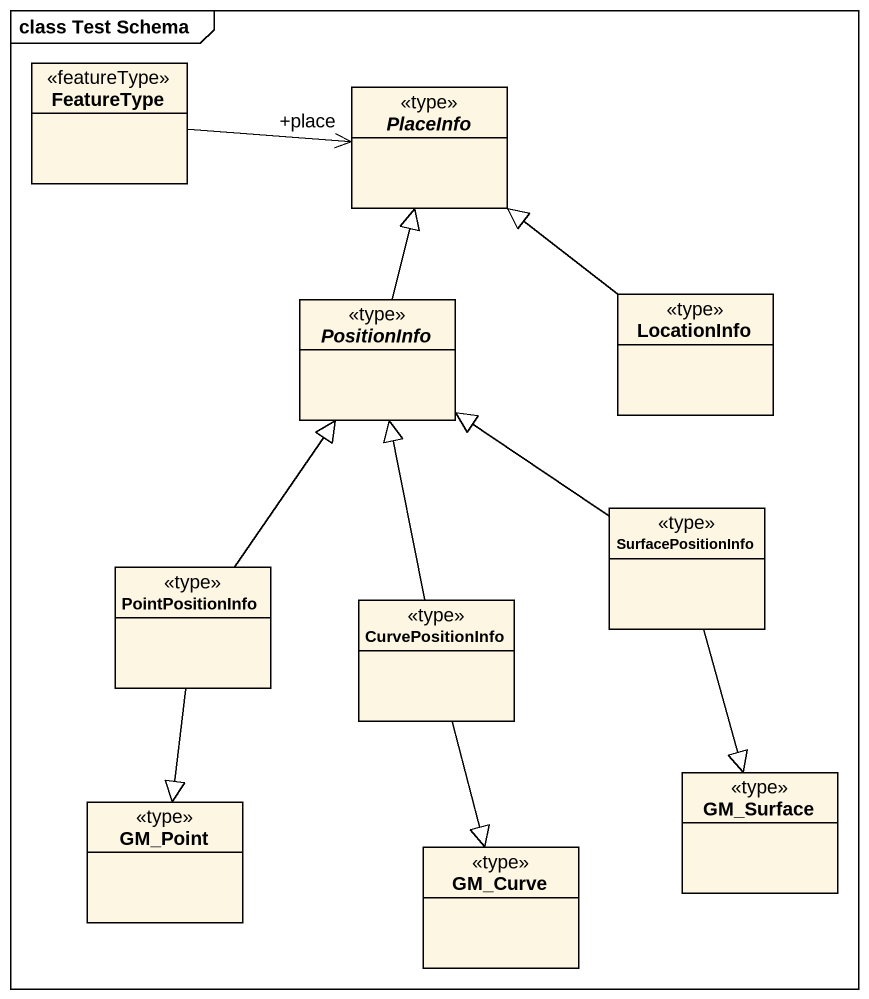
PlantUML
@startuml
mainframe class Test Schema
hide circle
hide empty members
class FeatureType <<featureType>>
abstract class PlaceInfo <<type>>
abstract class PositionInfo <<type>>
class LocationInfo <<type>>
class SurfacePositionInfo <<type>>
class PointPositionInfo <<type>>
class CurvePositionInfo <<type>>
class GM_Point <<type>>
class GM_Surface <<type>>
class GM_Curve <<type>>
FeatureType -right-> "+place" PlaceInfo
PositionInfo -up-|> PlaceInfo
LocationInfo -up-|> PlaceInfo
SurfacePositionInfo -up-|> PositionInfo
SurfacePositionInfo --|> GM_Surface
PointPositionInfo -up-|> PositionInfo
PointPositionInfo --|> GM_Point
CurvePositionInfo -up-|> PositionInfo
CurvePositionInfo --|> GM_Curve
@enduml
